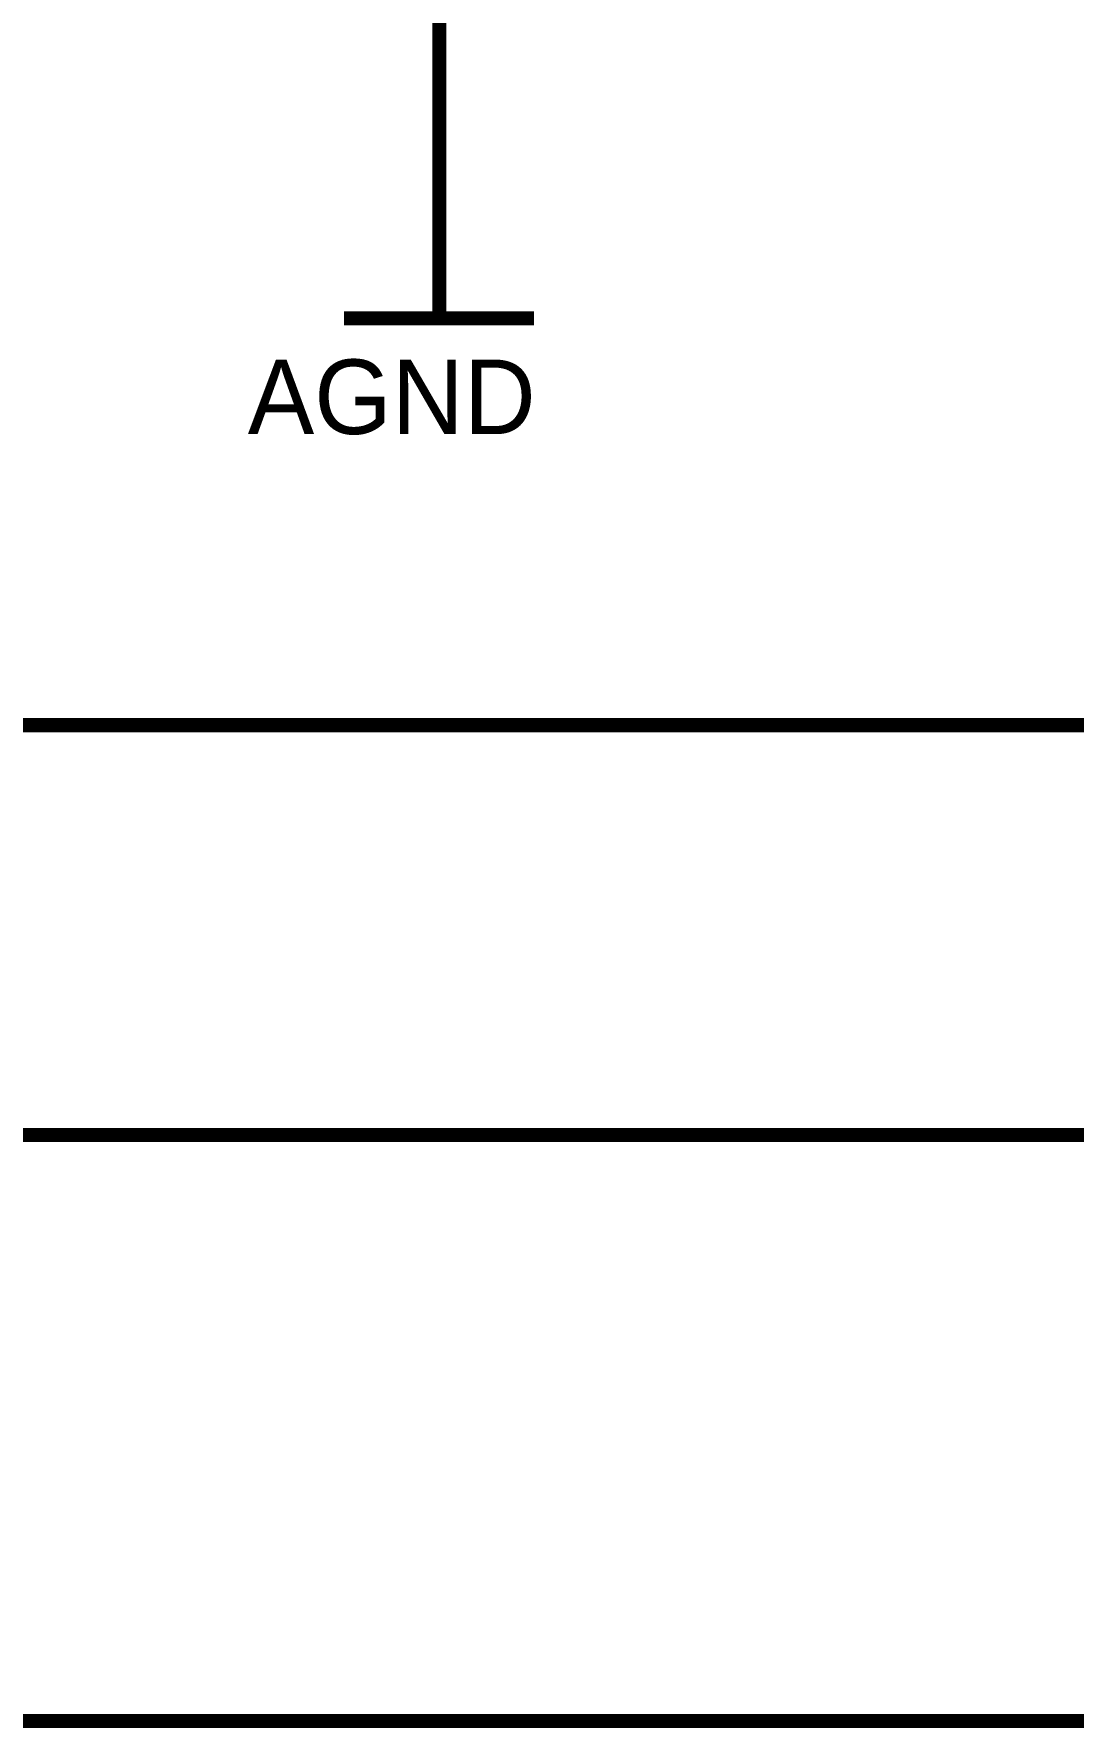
# Model space of a CAD drawing. Header units: millimetres. Extents: x 0 to 420, y 0 to 297.
# Drawn here: x 186.37 to 208.54, y 82.35 to 118.49 of the extents above; entities that cross this region are included whole.
import ezdxf

# ---------------------------------------------------------------- set-up
doc = ezdxf.new("R2010")
doc.units = ezdxf.units.MM
doc.layers.add('Sheet', color=255, linetype='Continuous')

msp = doc.modelspace()

# ---------------------------------------------------------------- linework, layer by layer
at = {"layer": 'Sheet', "const_width": 0.3}
for points in [[(165.031, 144.99), (165.031, 137.488), (170.029, 137.488), (170.029, 103.741), (212.499, 103.741), (212.499, 127.487), (219.997, 127.487)], [(150.035, 134.988), (167.53, 134.988), (167.53, 94.998), (214.998, 94.998)], [(150.035, 129.987), (162.532, 129.987), (162.532, 82.496), (217.498, 82.496)], [(195.021, 119.986), (195.021, 117.485)], [(195.021, 117.485), (195.021, 112.418)], [(192.985, 112.418), (197.041, 112.418)]]:
    msp.add_lwpolyline(points, dxfattribs=at)

# ---------------------------------------------------------------- texts
at = {"layer": 'Sheet'}
msp.add_text('AGND', height=1.5897, dxfattribs=at).set_placement((190.933, 109.951))

doc.saveas('drawing.dxf')
